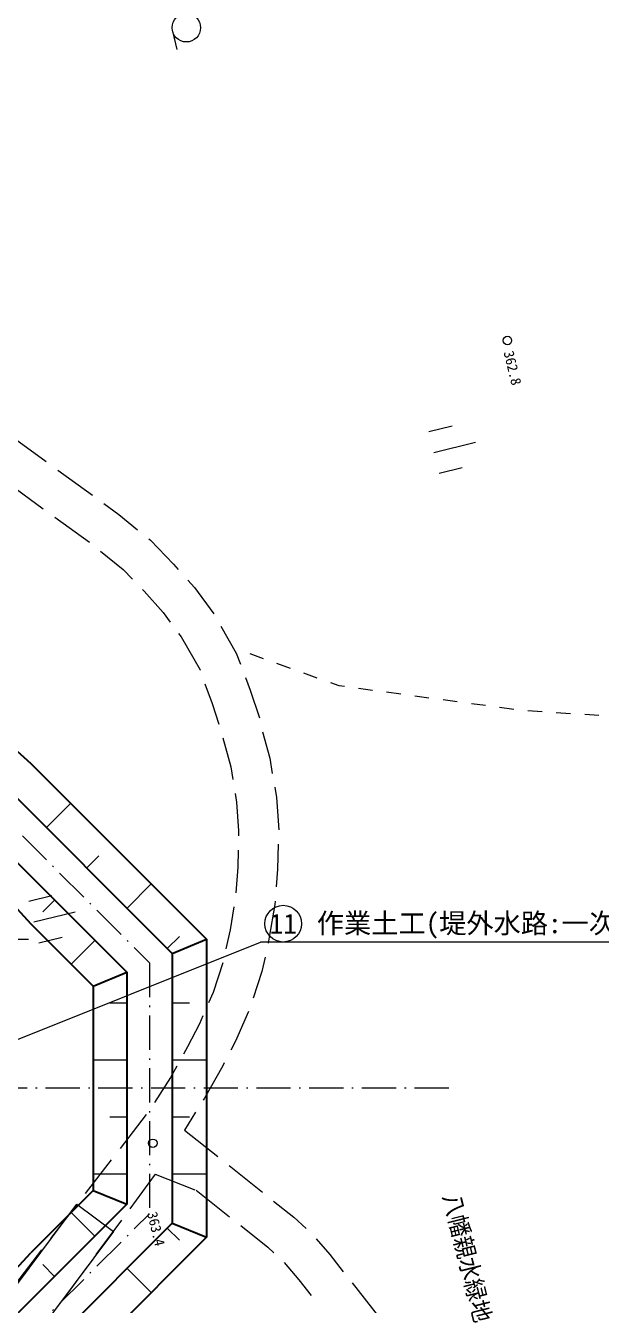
# Model space of a CAD drawing. Header units: millimetres. Extents: x -2078669 to -1085629, y -5987148 to 310365.
# Drawn here: x -1659455 to -1608933, y -3054998 to -2942736 of the extents above; entities that cross this region are included whole.
import ezdxf
from ezdxf.enums import TextEntityAlignment as Align

# ---------------------------------------------------------------- set-up
doc = ezdxf.new("R2010")
doc.units = ezdxf.units.MM
doc.header["$LTSCALE"] = 500
doc.linetypes.add('SXF_一点短鎖線', pattern=[9.25, 6, -1.5, 0.25, -1.5])
for name, color, linetype, lineweight in [('D-BGD', 7, 'Continuous', 13), ('D-BMK', 2, 'SXF_一点短鎖線', 13), ('D-BYP-STR1', 2, 'Continuous', 13), ('D-BYP-STR2', 6, 'Continuous', 25), ('D-BYP-STRC', 1, 'Continuous', 13)]:
    doc.layers.add(name, color=color, linetype=linetype, lineweight=lineweight)
doc.styles.add('BIGFONT', font='txt', dxfattribs={"height": 0.2, "bigfont": 'BIGFONT'})
doc.styles.add('MS ゴシック', font='MS Gothic.ttf')
doc.dimstyles.new('DIM-500-F', dxfattribs={"dimscale": 500, "dimtxt": 3.5, "dimasz": 2.5, "dimexe": 0, "dimexo": 2, "dimgap": 0.8, "dimtad": 1, "dimdec": 0, "dimzin": 0, "dimdsep": 46, "dimtxsty": 'MS ゴシック', "dimblk": 'OPEN', "dimcen": 0.1, "dimclrd": 256, "dimclre": 256, "dimclrt": 256, "dimaunit": 1, "dimadec": 4, "dimazin": 0, "dimtfac": 1, "dimtdec": 0, "dimtmove": 2, "dimatfit": 3, "dimldrblk": 'OPEN', "dimfxl": 1, "dimtolj": 1, "dimtzin": 0, "dimlwd": -1, "dimlwe": -1, "dimarcsym": 2})

# ---------------------------------------------------------------- blocks, each defined once
blk = doc.blocks.new('河川平面')
at = {"layer": 'D-BGD', "linetype": 'Continuous'}
for p, q in [((1664398, -2690718), (1664791, -2692337)), ((1686901, -2725847), (1688941, -2725352)), ((1650295, -2726278, 363319), (1653329, -2728484, 363329)), ((1687343, -2727669), (1690987, -2726783)), ((1687785, -2729492), (1689826, -2728996)), ((1654340, -2729219, 363333), (1657373, -2731424, 363342)), ((1650032, -2730417, 363325), (1653066, -2732622, 363335)), ((1654077, -2733357, 363339), (1657110, -2735560, 363349)), ((1672394, -2745773, 363478), (1671218, -2745349, 363449)), ((1674745, -2746622, 363535), (1673569, -2746197, 363507)), ((1677096, -2747469, 363593), (1675920, -2747046, 363564)), ((1681948, -2748555, 363625), (1680710, -2748389, 363631)), ((1684426, -2748887, 363613), (1683186, -2748721, 363619)), ((1686903, -2749220, 363600), (1685665, -2749053, 363607)), ((1689381, -2749552, 363588), (1688143, -2749385, 363594)), ((1691860, -2749884, 363576), (1690620, -2749718, 363582)), ((1694337, -2750217, 363563), (1693098, -2750051, 363569)), ((1696826, -2750427, 363506), (1695580, -2750343, 363542)), ((1699320, -2750594, 363433), (1698073, -2750511, 363469)), ((1701813, -2750762, 363359), (1700566, -2750678, 363396)), ((1651783, -2767035), (1653823, -2766540)), ((1652225, -2768857), (1655869, -2767971)), ((1652667, -2770680), (1654708, -2770184)), ((1662090, -2785764, 363402), (1659797, -2788731, 363430)), ((1666424, -2785556, 363405), (1665440, -2787120, 363360)), ((1665440, -2787120, 363360), (1668378, -2789450, 363317)), ((1659033, -2789720, 363439), (1656740, -2792687, 363467)), ((1669358, -2790227, 363303), (1672296, -2792557, 363260)), ((1662877, -2790999, 363310), (1660652, -2794018, 363366)), ((1662877, -2790999, 363310), (1666372, -2792357, 363310)), ((1666469, -2792395, 363310), (1669405, -2794727, 363268)), ((1655975, -2793677, 363477), (1653682, -2796644, 363505)), ((1659912, -2795023, 363384), (1657688, -2798043, 363440)), ((1652918, -2797632, 363514), (1650625, -2800600, 363542)), ((1656947, -2799049, 363459), (1654723, -2802068, 363515)), ((1680162, -2800525, 363195), (1682487, -2803466, 363236))]:
    blk.add_line(p, q, dxfattribs=at)
at = {"layer": 'D-BGD', "linetype": 'Continuous', "extrusion": (-0.149064, -0.200905, 0.968203), "elevation": 653493}
blk.add_lwpolyline([(2959813, -1076757), (2961440, -1076741), (2963560, -1076836)], dxfattribs=at)
at = {"layer": 'D-BGD', "linetype": 'Continuous', "extrusion": (0.406293, 0.48461, 0.774648), "elevation": -370915}
blk.add_lwpolyline([(-3028624, 1028902), (-3031186, 1028852), (-3032362, 1029021)], dxfattribs=at)
at = {"layer": 'D-BGD', "linetype": 'Continuous', "extrusion": (0.045013, 0.020275, 0.998781), "elevation": 382529}
blk.add_lwpolyline([(-3181336, -375544), (-3182167, -375807), (-3184985, -376394)], dxfattribs=at)
at = {"layer": 'D-BGD', "linetype": 'Continuous', "extrusion": (-0.032566, -0.036028, 0.99882), "elevation": 407680}
blk.add_lwpolyline([(3074864, -900128), (3075235, -900206), (3078406, -901240), (3078438, -901256)], dxfattribs=at)
at = {"layer": 'D-BGD', "linetype": 'Continuous', "extrusion": (-0.0021, -0.016095, 0.999868), "elevation": 404060}
blk.add_lwpolyline([(2009504, -2497752), (2011142, -2499908), (2011624, -2500833)], dxfattribs=at)
at = {"layer": 'D-BGD', "linetype": 'Continuous', "extrusion": (0.004636, -0.015047, 0.999876), "elevation": 412442}
blk.add_lwpolyline([(1665545, -2742074), (1666181, -2743805), (1666773, -2745616)], dxfattribs=at)
at = {"layer": 'D-BGD', "linetype": 'Continuous', "extrusion": (-0.011851, -0.019507, 0.999739), "elevation": 397095}
blk.add_lwpolyline([(2854450, -1471855), (2855383, -1472600), (2857324, -1474265)], dxfattribs=at)
at = {"layer": 'D-BGD', "linetype": 'Continuous', "extrusion": (0.021322, 0.125766, 0.991831), "elevation": 50846}
blk.add_lwpolyline([(-2115223, 2455368), (-2114760, 2455383), (-2113985, 2455242)], dxfattribs=at)
at = {"layer": 'D-BGD', "linetype": 'Continuous', "extrusion": (0.027459, -0.006993, 0.999598), "elevation": 428343}
blk.add_lwpolyline([(-2254355, -2288579), (-2256425, -2289779), (-2257675, -2290308)], dxfattribs=at)
at = {"layer": 'D-BGD', "linetype": 'Continuous', "extrusion": (0.028455, -0.008239, 0.999561), "elevation": 433338}
blk.add_lwpolyline([(-2179985, -2356760), (-2182208, -2358144), (-2183236, -2358616)], dxfattribs=at)
at = {"layer": 'D-BGD', "linetype": 'Continuous', "extrusion": (-0.035639, -0.016567, 0.999227), "elevation": 349017}
blk.add_lwpolyline([(3205519, 369254), (3206391, 368999), (3209044, 367981)], dxfattribs=at)
at = {"layer": 'D-BGD', "linetype": 'Continuous', "extrusion": (-0.841987, 0.058751, 0.536289), "elevation": -1373708}
blk.add_lwpolyline([(2639604, 1303299), (2641095, 1303422), (2643349, 1303384)], dxfattribs=at)
at = {"layer": 'D-BGD', "linetype": 'Continuous', "extrusion": (-0.795837, 0.056889, 0.602833), "elevation": -1270100}
blk.add_lwpolyline([(2635677, 1414954), (2637867, 1415131), (2639419, 1415106)], dxfattribs=at)
at = {"layer": 'D-BGD', "linetype": 'Continuous', "extrusion": (0.003297, -0.014377, 0.999891), "elevation": 408654}
blk.add_lwpolyline([(1672190, -2761438), (1672166, -2761730), (1671685, -2764614), (1671574, -2765135)], dxfattribs=at)
at = {"layer": 'D-BGD', "linetype": 'Continuous', "extrusion": (0.011, -0.016721, 0.9998), "elevation": 427950}
blk.add_lwpolyline([(-126043, -3221876), (-127420, -3223375), (-128646, -3224574)], dxfattribs=at)
at = {"layer": 'D-BGD', "linetype": 'Continuous', "extrusion": (0.637031, -0.216842, 0.73971), "elevation": 1933013}
blk.add_lwpolyline([(-2086799, -1584962), (-2089538, -1585018), (-2090541, -1584904)], dxfattribs=at)
at = {"layer": 'D-BGD', "linetype": 'Continuous', "extrusion": (0.006544, -0.014921, 0.999867), "elevation": 415583}
blk.add_lwpolyline([(1670106, -2766054), (1669839, -2767311), (1669077, -2769655)], dxfattribs=at)
at = {"layer": 'D-BGD', "linetype": 'Continuous', "extrusion": (-0.684496, 0.348215, 0.640478), "elevation": -1878045}
blk.add_lwpolyline([(1717192, 2039316), (1720014, 2039574), (1720930, 2039565)], dxfattribs=at)
at = {"layer": 'D-BGD', "linetype": 'Continuous', "extrusion": (0.027922, -0.031077, 0.999127), "elevation": 496062}
blk.add_lwpolyline([(-620640, -3163729), (-621711, -3164088), (-624238, -3164783)], dxfattribs=at)
at = {"layer": 'D-BGD', "linetype": 'Continuous', "extrusion": (-0.178485, 0.087118, 0.980078), "elevation": -183936}
blk.add_lwpolyline([(1767339, 2737775), (1767624, 2737768), (1770888, 2737563), (1771081, 2737542)], dxfattribs=at)
at = {"layer": 'D-BGD', "linetype": 'Continuous', "flags": 128}
for points in [[(1624340, -2870692), (1622973, -2865288), (1622060, -2860204), (1621936, -2855896), (1622101, -2850193), (1622392, -2845766), (1623449, -2840970), (1624701, -2837344), (1626776, -2832753), (1629062, -2829134), (1631526, -2825504), (1635922, -2820190), (1637930, -2817762), (1645470, -2807698), (1656020, -2793627), (1659220, -2796026)], [(1659220, -2796026), (1648671, -2810097), (1641073, -2820237), (1639084, -2822643), (1634729, -2827907), (1632408, -2831326), (1630307, -2834654), (1628422, -2838824), (1627305, -2842057), (1626363, -2846332), (1626097, -2850383), (1625937, -2855896), (1626050, -2859790), (1626886, -2864443), (1628320, -2870115), (1628491, -2870692)]]:
    blk.add_lwpolyline(points, dxfattribs=at)
at = {"layer": 'D-BGD', "linetype": 'Continuous', "extrusion": (-0.0135, -0.035404, 0.999282), "elevation": 439292}
blk.add_lwpolyline([(2558692, -1998658), (2560862, -1999344), (2562227, -1999898)], dxfattribs=at)
at = {"layer": 'D-BGD', "linetype": 'Continuous', "extrusion": (-0.040229, -0.068491, 0.99684), "elevation": 486376}
blk.add_lwpolyline([(2856124, -1530677), (2859144, -1531106), (2859828, -1531257)], dxfattribs=at)
at = {"layer": 'D-BGD', "linetype": 'Continuous', "extrusion": (0.388587, 0.319274, 0.864329), "elevation": 72672}
blk.add_lwpolyline([(-3225448, 597244), (-3227278, 597198), (-3229197, 597240)], dxfattribs=at)
at = {"layer": 'D-BGD', "linetype": 'Continuous', "extrusion": (0.426372, 0.34905, 0.834488), "elevation": 40004}
blk.add_lwpolyline([(-3226130, 598530), (-3228142, 598479), (-3229880, 598513)], dxfattribs=at)
at = {"layer": 'D-BGD', "linetype": 'Continuous'}
for points in [[(1662318, -2735242, 363312), (1662468, -2735364, 363310), (1664490, -2737484, 363550), (1664902, -2737944, 363541)], [(1661763, -2739698, 363530), (1661915, -2739857, 363550), (1663585, -2741728, 363510), (1664186, -2742553, 363498)], [(1669905, -2757581, 363260), (1670020, -2758345, 363250), (1670200, -2760882, 363210), (1670189, -2761314, 363240)], [(1667071, -2777112, 363442), (1666765, -2777812, 363500), (1665726, -2779822, 363480), (1665371, -2780449, 363471)]]:
    blk.add_polyline3d(points, dxfattribs=at)
for centre, radius in [((1665612, -2690423), 1250), ((1693782, -2717850, 362810), 375), ((1662676, -2788277, 363380), 375)]:
    blk.add_circle(centre, radius, dxfattribs=at)
for s, height, rotation, style, p in [('362.8', 900, 283.66942, 'MS ゴシック', (1693445, -2718888)), ('八幡親水緑地', 1750, 284.10912, 'BIGFONT', (1687956, -2792955)), ('363.4', 900, 283.66942, 'MS ゴシック', (1662163, -2794404))]:
    blk.add_text(s, height=height, rotation=rotation, dxfattribs=dict(at, style=style)).set_placement(p)
blk = doc.blocks.new('_Open')
at = {"color": 0, "linetype": 'ByBlock', "lineweight": -2}
for p, q in [((-1, 0.167), (0, 0)), ((-1, -0.167), (0, 0)), ((0, 0), (-1, 0))]:
    blk.add_line(p, q, dxfattribs=at)

msp = doc.modelspace()

# ---------------------------------------------------------------- linework, layer by layer
at = {"layer": 'D-BMK'}
for p, q in [((-1695712.2, -2977825.1), (-1648584.6, -3024952.7)), ((-1648584.6, -3024952.7), (-1648584.6, -3046952.7)), ((-1695712.2, -3094080.4), (-1648584.6, -3046952.7))]:
    msp.add_line(p, q, dxfattribs=at)
at = {"layer": 'D-BMK', "linetype": 'SXF_一点短鎖線'}
msp.add_line((-1622324.6, -3035952.7), (-1736237.2, -3035952.7), dxfattribs=at)
at = {"layer": 'D-BYP-STR1'}
for p, q in [((-1657626, -3013082.9), (-1655504.7, -3010961.6)), ((-1654090.5, -3016618.4), (-1653029.8, -3015557.7)), ((-1650555, -3020153.9), (-1648433.7, -3018032.6)), ((-1656918.9, -3019446.8), (-1657954.8, -3020482.7)), ((-1653383.4, -3022982.4), (-1655455.2, -3025054.1)), ((-1647019.4, -3023689.5), (-1645958.8, -3022628.8)), ((-1652049.5, -3028452.7), (-1650584.6, -3028452.7)), ((-1646584.6, -3028452.7), (-1645084.6, -3028452.7)), ((-1653514.5, -3033452.7), (-1650584.6, -3033452.7)), ((-1646584.6, -3033452.7), (-1643584.6, -3033452.7)), ((-1652049.5, -3038452.7), (-1650584.6, -3038452.7)), ((-1646584.6, -3038452.7), (-1645084.6, -3038452.7)), ((-1653514.5, -3043452.7), (-1650584.6, -3043452.7)), ((-1646584.6, -3043452.7), (-1643584.6, -3043452.7)), ((-1653383.4, -3048923.1), (-1655455.2, -3046851.4)), ((-1647019.4, -3048216), (-1645958.8, -3049276.7)), ((-1656918.9, -3052458.7), (-1657954.8, -3051422.8)), ((-1650555, -3051751.6), (-1648433.7, -3053872.9))]:
    msp.add_line(p, q, dxfattribs=at)
at = {"layer": 'D-BYP-STR2'}
for p, q in [((-1681627.5, -2989081.4), (-1646584.6, -3024124.3)), ((-1682489, -2993876.8), (-1650584.6, -3025781.2)), ((-1668025.9, -2999288.9), (-1658995.2, -3007471)), ((-1658995.2, -3007471), (-1643584.6, -3022881.7)), ((-1667902.1, -3011868), (-1658995.2, -3021514.1)), ((-1658995.2, -3021514.1), (-1653514.5, -3026994.8)), ((-1646584.6, -3024124.3), (-1643584.6, -3022881.7)), ((-1643584.6, -3022881.7), (-1643584.6, -3049023.8)), ((-1646584.6, -3024124.3), (-1646584.6, -3047781.2)), ((-1653514.5, -3026994.8), (-1650584.6, -3025781.2)), ((-1650584.6, -3025781.2), (-1650584.6, -3046124.3)), ((-1653514.5, -3026994.8), (-1653514.5, -3044910.7)), ((-1653514.5, -3044910.7), (-1658995.2, -3050391.4)), ((-1653514.5, -3044910.7), (-1650584.6, -3046124.3)), ((-1650584.6, -3046124.3), (-1695712.2, -3091252)), ((-1646584.6, -3047781.2), (-1695712.2, -3096908.8)), ((-1646584.6, -3047781.2), (-1643584.6, -3049023.8)), ((-1643584.6, -3049023.8), (-1658995.2, -3064434.4)), ((-1668025.9, -3060171.5), (-1658995.2, -3050391.4))]:
    msp.add_line(p, q, dxfattribs=at)
at = {"layer": 'D-BYP-STRC'}
for p, q in [((-1659201.4, -3022898.6), (-1683401.4, -3022898.6)), ((-1600644.6, -3023123.6, 367000), (-1638844.6, -3023123.6, 367000))]:
    msp.add_line(p, q, dxfattribs=at)
msp.add_circle((-1636849.2, -3021513.6, 367000), 1610, dxfattribs=at)

# ---------------------------------------------------------------- block references
at = {"layer": 'D-BGD'}
msp.add_blockref('河川平面', (-3310965.8, -252499.8), dxfattribs=at)

# ---------------------------------------------------------------- texts
at = {"layer": 'D-BYP-STRC', "style": 'MS ゴシック'}
msp.add_text('11', height=1750, dxfattribs=at).set_placement((-1636849.2, -3021513.6, 367000), align=Align.MIDDLE_CENTER)
msp.add_text('作業土工(堤外水路:一次床掘り)', height=1750, dxfattribs=at).set_placement((-1633903.1, -3021477.8, 367000), align=Align.MIDDLE_LEFT)

# ---------------------------------------------------------------- leaders
at = {"layer": 'D-BYP-STRC'}
msp.add_leader([(-1666785.1, -3034315, 367000), (-1638844.6, -3023123.6, 367000)], dimstyle='DIM-500-F', override={"dimgap": 0.8, "dimtad": 0}, dxfattribs=at)

doc.saveas('drawing.dxf')
